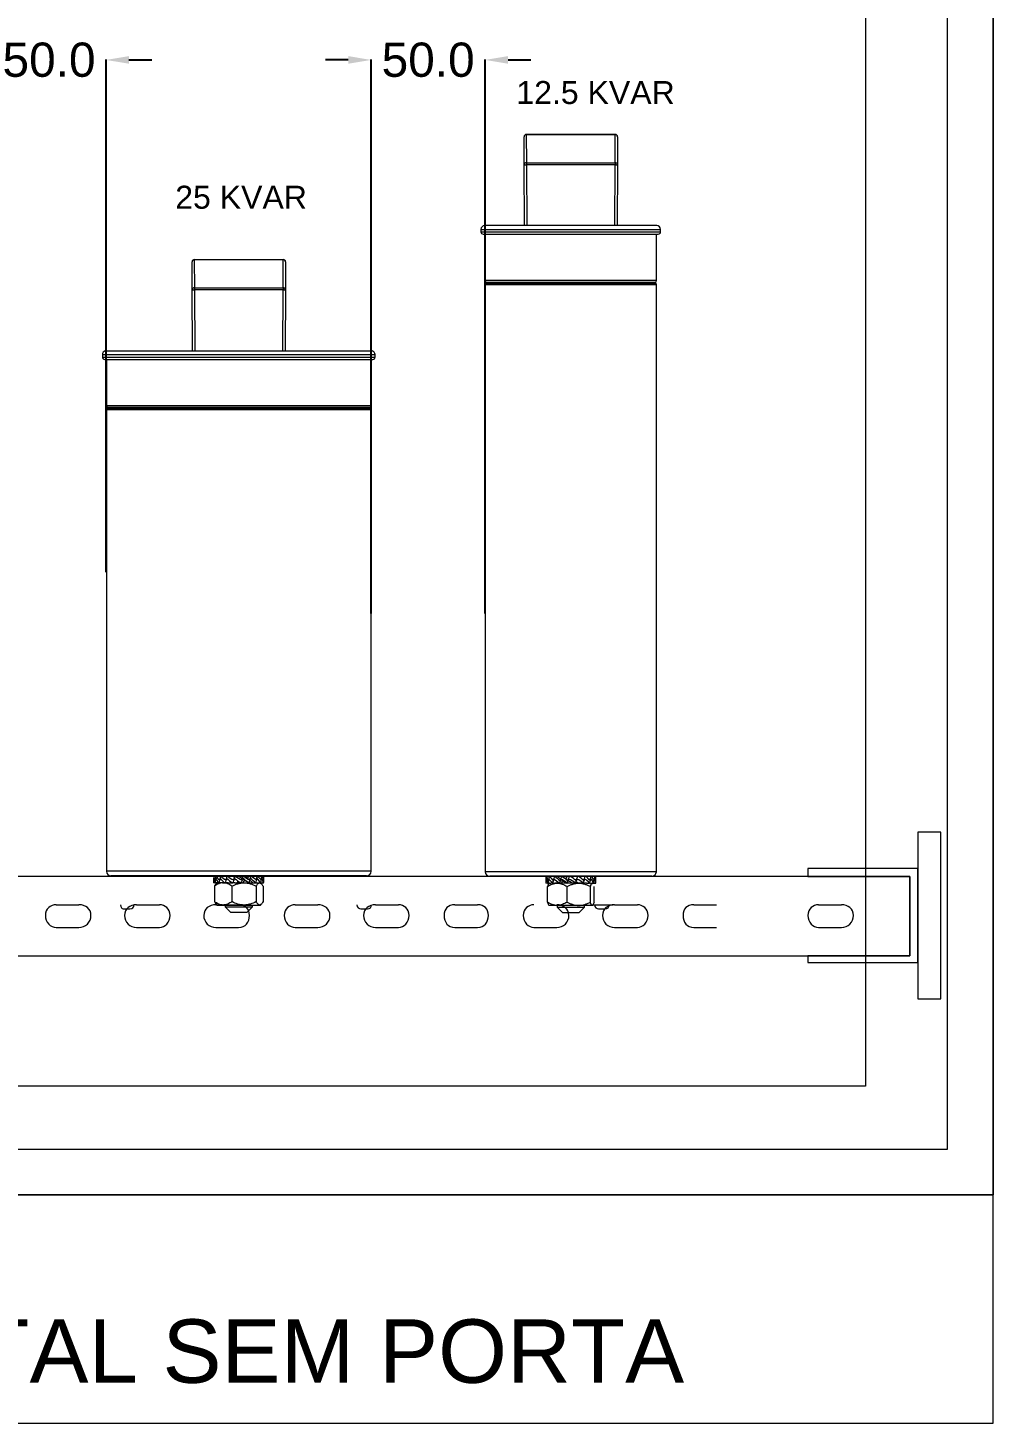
# Model space of a CAD drawing. Header units: millimetres. Extents: x 1004 to 59588, y 686 to 38112.
# Drawn here: x 44417 to 44840, y 35980 to 36592 of the extents above; entities that cross this region are included whole.
import ezdxf

# ---------------------------------------------------------------- set-up
doc = ezdxf.new("R2010")
doc.units = ezdxf.units.MM
doc.layers.add('PDF4_Geometry', color=7, linetype='Continuous')
doc.layers.add('PDF4_Text', color=7, linetype='Continuous')
doc.styles.add('PDF Arial', font='arial.ttf')
doc.styles.get("Standard").update_dxf_attribs({"font": 'arial.ttf'})
doc.dimstyles.get("Standard").update_dxf_attribs({"dimtxt": 15, "dimasz": 10, "dimexe": 0.18, "dimexo": 0.0625, "dimgap": 0.09, "dimtad": 0, "dimtoh": 1, "dimdec": 1, "dimzin": 0, "dimdsep": 46, "dimtxsty": 'Standard', "dimcen": 0.09, "dimadec": 0, "dimazin": 0, "dimtfac": 1, "dimtdec": 1, "dimtofl": 0, "dimtmove": 0, "dimatfit": 3, "dimfxl": 1, "dimtolj": 1, "dimtzin": 0, "dimarcsym": 0})

# ---------------------------------------------------------------- blocks, each defined once
blk = doc.blocks.new('*D31')
at = {"color": 0, "lineweight": -2, "transparency": 16777216}
for p, q in [((44391.36, 36577.47), (44381.36, 36577.47)), ((44401.36, 36353.11), (44401.36, 36577.65)), ((44451.36, 36353.11), (44451.36, 36577.65)), ((44461.36, 36577.47), (44471.36, 36577.47))]:
    blk.add_line(p, q, dxfattribs=at)
at = {"color": 0, "transparency": 16777216}
for points in [[(44391.36, 36579.14), (44391.36, 36575.81), (44401.36, 36577.47)], [(44461.36, 36579.14), (44461.36, 36575.81), (44451.36, 36577.47)]]:
    blk.add_solid(points, dxfattribs=at)
at = {"layer": 'Defpoints', "color": 0, "transparency": 16777216}
for p in [(44401.36, 36577.47), (44401.36, 36353.05), (44451.36, 36353.05)]:
    blk.add_point(p, dxfattribs=at)
at = {"color": 0, "transparency": 16777216, "insert": (44426.36, 36577.47), "char_height": 15, "attachment_point": 5}
blk.add_mtext('\\A1;50.0', dxfattribs=at)
blk = doc.blocks.new('*D32')
at = {"color": 0, "lineweight": -2, "transparency": 16777216}
for p, q in [((44557.48, 36577.47), (44547.48, 36577.47)), ((44567.48, 36334.96), (44567.48, 36577.65)), ((44617.48, 36334.96), (44617.48, 36577.65)), ((44627.48, 36577.47), (44637.48, 36577.47))]:
    blk.add_line(p, q, dxfattribs=at)
at = {"color": 0, "transparency": 16777216}
for points in [[(44557.48, 36579.14), (44557.48, 36575.81), (44567.48, 36577.47)], [(44627.48, 36579.14), (44627.48, 36575.81), (44617.48, 36577.47)]]:
    blk.add_solid(points, dxfattribs=at)
at = {"layer": 'Defpoints', "color": 0, "transparency": 16777216}
for p in [(44617.48, 36577.47), (44567.48, 36334.89), (44617.48, 36334.89)]:
    blk.add_point(p, dxfattribs=at)
at = {"color": 0, "transparency": 16777216, "insert": (44592.48, 36577.47), "char_height": 15, "attachment_point": 5}
blk.add_mtext('\\A1;50.0', dxfattribs=at)

msp = doc.modelspace()

# ---------------------------------------------------------------- linework, layer by layer
at = {"color": 7, "linetype": 'Continuous', "lineweight": 15}
for p, q in [((44635.49, 36544.85), (44635.49, 36544.75)), ((44635.49, 36544.85), (44674.46, 36544.85)), ((44635.49, 36544.75), (44635.54, 36532.47)), ((44674.46, 36544.75), (44635.49, 36544.75)), ((44674.41, 36532.47), (44674.46, 36544.75)), ((44674.46, 36544.85), (44674.46, 36544.75)), ((44634.54, 36531.56), (44634.49, 36543.84)), ((44675.46, 36543.84), (44675.41, 36531.56)), ((44635.54, 36532.47), (44635.54, 36531.56)), ((44635.54, 36532.47), (44674.41, 36532.47)), ((44674.41, 36532.47), (44674.41, 36531.56)), ((44634.66, 36504.9), (44634.54, 36531.56)), ((44674.41, 36531.56), (44635.54, 36531.56)), ((44675.41, 36531.56), (44675.29, 36504.9)), ((44615.62, 36503.22), (44615.62, 36502.18)), ((44692.66, 36504.9), (44617.3, 36504.9)), ((44694.34, 36502.18), (44694.34, 36503.22)), ((44616.65, 36501.15), (44693.31, 36501.15)), ((44617.48, 36501.15), (44617.48, 36480.8)), ((44692.48, 36480.8), (44692.48, 36501.15)), ((44490.01, 36490.03), (44490.01, 36489.93)), ((44490.01, 36490.03), (44528.98, 36490.03)), ((44490.01, 36489.93), (44490.06, 36477.65)), ((44528.98, 36489.93), (44490.01, 36489.93)), ((44528.93, 36477.65), (44528.98, 36489.93)), ((44528.98, 36490.03), (44528.98, 36489.93)), ((44489.06, 36476.74), (44489.01, 36489.02)), ((44529.98, 36489.02), (44529.93, 36476.74)), ((44490.06, 36477.65), (44490.06, 36476.74)), ((44490.06, 36477.65), (44528.93, 36477.65)), ((44528.93, 36477.65), (44528.93, 36476.74)), ((44692.48, 36480.8), (44617.48, 36480.8)), ((44617.48, 36478.98), (44617.48, 36221.91)), ((44692.48, 36478.98), (44617.48, 36478.98)), ((44617.98, 36480.02), (44617.98, 36479.76)), ((44654.98, 36480.02), (44617.98, 36480.02)), ((44617.98, 36479.76), (44691.98, 36479.76)), ((44691.98, 36480.02), (44654.98, 36480.02)), ((44691.98, 36479.76), (44691.98, 36480.02)), ((44692.48, 36221.91), (44692.48, 36478.98)), ((44489.18, 36450.03), (44489.06, 36476.74)), ((44528.93, 36476.74), (44490.06, 36476.74)), ((44529.93, 36476.74), (44529.81, 36450.03)), ((44449.72, 36448.39), (44449.72, 36447.34)), ((44451.02, 36450.03), (44567.95, 36450.03)), ((44569.25, 36447.34), (44569.25, 36448.39)), ((44450.75, 36446.31), (44568.22, 36446.31)), ((44451.48, 36446.31), (44451.48, 36425.98)), ((44567.48, 36425.98), (44567.48, 36446.31)), ((44567.48, 36425.98), (44451.48, 36425.98)), ((44451.48, 36424.16), (44451.48, 36222.09)), ((44567.48, 36424.16), (44451.48, 36424.16)), ((44451.98, 36425.2), (44451.98, 36424.94)), ((44509.48, 36425.2), (44451.98, 36425.2)), ((44451.98, 36424.94), (44566.98, 36424.94)), ((44566.98, 36425.2), (44509.48, 36425.2)), ((44566.98, 36424.94), (44566.98, 36425.2)), ((44567.48, 36222.09), (44567.48, 36424.16)), ((44565.48, 36220.09), (44453.48, 36220.09)), ((44498.48, 36218.5), (44498.48, 36217.09)), ((44498.48, 36217.09), (44498.48, 36217.09)), ((44499.07, 36217.09), (44498.48, 36217.09)), ((44499.31, 36220.09), (44498.55, 36220.04)), ((44498.85, 36215.59), (44498.85, 36208.79)), ((44499.07, 36217.09), (44499.1, 36217.09)), ((44500.78, 36217.09), (44499.1, 36217.09)), ((44500.27, 36220.09), (44499.53, 36220.04)), ((44500.01, 36217.09), (44499.61, 36216.68)), ((44500.78, 36217.09), (44500.84, 36217.09)), ((44502.42, 36217.09), (44500.84, 36217.09)), ((44502.23, 36220.09), (44501.59, 36220.04)), ((44502.4, 36217.09), (44503.43, 36217.09)), ((44503.43, 36217.09), (44503.51, 36217.09)), ((44504.85, 36217.09), (44503.51, 36217.09)), ((44504.97, 36220.09), (44504.5, 36220.04)), ((44504.85, 36217.09), (44506.83, 36217.09)), ((44506.51, 36215.59), (44506.51, 36208.79)), ((44506.74, 36217.09), (44506.83, 36217.09)), ((44507.78, 36217.09), (44506.83, 36217.09)), ((44507.78, 36217.09), (44510.44, 36217.09)), ((44508.21, 36220.09), (44507.96, 36220.04)), ((44510.35, 36217.09), (44510.44, 36217.09)), ((44510.9, 36217.09), (44510.44, 36217.09)), ((44511.04, 36219.09), (44510.76, 36218.28)), ((44511.04, 36219.09), (44510.86, 36219.09)), ((44510.9, 36217.09), (44513.75, 36217.09)), ((44511.05, 36219.09), (44511.04, 36219.09)), ((44512.15, 36218.09), (44511.28, 36218.89)), ((44511.58, 36220.09), (44511.58, 36220.04)), ((44511.84, 36218.09), (44512.15, 36218.09)), ((44512.22, 36218.09), (44512.15, 36218.09)), ((44513.39, 36219.09), (44513.34, 36219.09)), ((44513.39, 36219.09), (44514.24, 36218.28)), ((44513.52, 36219.09), (44513.39, 36219.09)), ((44513.75, 36217.09), (44513.86, 36217.09)), ((44513.86, 36217.09), (44513.95, 36217.09)), ((44513.94, 36217.09), (44516.26, 36217.09)), ((44514.51, 36218.09), (44514.37, 36218.09)), ((44514.72, 36220.09), (44514.97, 36220.04)), ((44515.48, 36217.09), (44515.49, 36217.22)), ((44516.26, 36217.09), (44516.9, 36217.09)), ((44516.9, 36217.09), (44516.97, 36217.09)), ((44516.97, 36217.09), (44518.04, 36217.09)), ((44517.14, 36215.59), (44517.14, 36208.79)), ((44517.3, 36220.09), (44517.77, 36220.04)), ((44518.04, 36217.09), (44519.14, 36217.09)), ((44519.36, 36216.68), (44518.95, 36217.09)), ((44519.03, 36220.09), (44519.67, 36220.04)), ((44519.14, 36217.09), (44519.18, 36217.09)), ((44519.18, 36217.09), (44520.33, 36217.09)), ((44519.73, 36220.09), (44520.47, 36220.04)), ((44520.12, 36215.59), (44520.12, 36208.79)), ((44520.33, 36217.09), (44520.34, 36217.09)), ((44520.48, 36218.26), (44520.48, 36219.63)), ((44690.48, 36219.91), (44619.48, 36219.91)), ((44643.98, 36219.06), (44643.98, 36217.68)), ((44644.77, 36216.91), (44644.04, 36216.95)), ((44644.24, 36219.91), (44644.22, 36219.91)), ((44644.77, 36216.91), (44645.61, 36216.91)), ((44644.78, 36208.61), (44644.78, 36215.41)), ((44645.61, 36216.91), (44645, 36216.95)), ((44645.51, 36216.91), (44645.37, 36216.76)), ((44645.61, 36216.91), (44645.51, 36216.91)), ((44645.58, 36219.91), (44645.53, 36219.91)), ((44645.61, 36216.91), (44646.27, 36216.91)), ((44647.42, 36216.91), (44646.27, 36216.91)), ((44647.47, 36216.91), (44647.04, 36216.95)), ((44647.47, 36216.91), (44647.95, 36216.91)), ((44647.94, 36219.91), (44647.87, 36219.91)), ((44661.88, 36216.91), (44647.95, 36216.91)), ((44648.96, 36217.26), (44648.98, 36216.91)), ((44650.15, 36216.91), (44649.94, 36216.95)), ((44650.15, 36216.91), (44650.39, 36216.91)), ((44650.25, 36218.91), (44650.55, 36218.91)), ((44651.38, 36217.91), (44650.68, 36218.71)), ((44651.07, 36219.91), (44650.98, 36219.91)), ((44651.27, 36217.91), (44651.38, 36217.91)), ((44651.38, 36217.91), (44651.45, 36217.91)), ((44652.59, 36218.91), (44652.62, 36218.91)), ((44652.62, 36218.91), (44653.68, 36218.1)), ((44652.98, 36218.91), (44652.62, 36218.91)), ((44653.23, 36216.91), (44653.35, 36216.91)), ((44653.35, 36216.91), (44653.38, 36216.95)), ((44653.36, 36208.61), (44653.36, 36215.41)), ((44653.82, 36217.91), (44653.97, 36217.91)), ((44654.62, 36219.91), (44654.52, 36219.91)), ((44656.35, 36216.91), (44656.72, 36216.91)), ((44656.72, 36216.91), (44657, 36216.95)), ((44658.21, 36219.91), (44658.11, 36219.91)), ((44659.31, 36216.91), (44659.91, 36216.91)), ((44659.91, 36216.91), (44660.4, 36216.95)), ((44661.45, 36219.91), (44661.37, 36219.91)), ((44661.81, 36216.91), (44662.56, 36216.91)), ((44662.56, 36216.91), (44663.22, 36216.95)), ((44663.54, 36216.91), (44662.56, 36216.91)), ((44663.57, 36216.91), (44664.39, 36216.91)), ((44663.57, 36208.61), (44663.57, 36215.41)), ((44663.99, 36219.91), (44663.93, 36219.91)), ((44665.14, 36216.95), (44664.39, 36216.91)), ((44664.4, 36216.91), (44665.21, 36216.91)), ((44664.45, 36216.91), (44664.4, 36216.91)), ((44664.6, 36216.76), (44664.45, 36216.91)), ((44665.19, 36208.61), (44665.19, 36215.41)), ((44665.21, 36216.91), (44665.96, 36216.95)), ((44665.55, 36219.91), (44665.52, 36219.91)), ((44665.98, 36218.45), (44665.98, 36218.95)), ((44499.59, 36207.71), (44500.01, 36207.29)), ((44500.01, 36207.29), (44518.95, 36207.29)), ((44503.48, 36207.29), (44503.48, 36206.59)), ((44503.48, 36206.59), (44505.98, 36204.09)), ((44503.48, 36206.59), (44515.48, 36206.59)), ((44512.98, 36204.09), (44505.98, 36204.09)), ((44512.98, 36204.09), (44515.48, 36206.59)), ((44515.48, 36206.59), (44515.48, 36207.29)), ((44518.95, 36207.29), (44519.38, 36207.71)), ((44645.35, 36207.27), (44645.51, 36207.11)), ((44664.45, 36207.11), (44645.51, 36207.11)), ((44648.98, 36207.11), (44648.98, 36206.41)), ((44648.98, 36206.41), (44651.48, 36203.91)), ((44648.98, 36206.41), (44660.98, 36206.41)), ((44658.48, 36203.91), (44651.48, 36203.91)), ((44658.48, 36203.91), (44660.98, 36206.41)), ((44660.98, 36206.41), (44660.98, 36207.11)), ((44664.45, 36207.11), (44664.62, 36207.27))]:
    msp.add_line(p, q, dxfattribs=at)
at = {"color": 8, "linetype": 'Continuous', "lineweight": 15}
for p, q in [((44635.54, 36531.56), (44635.66, 36504.9)), ((44674.29, 36504.9), (44674.41, 36531.56)), ((44615.62, 36503.22), (44694.34, 36503.22)), ((44615.62, 36502.18), (44694.34, 36502.18)), ((44490.06, 36476.74), (44490.18, 36450.03)), ((44528.81, 36450.03), (44528.93, 36476.74)), ((44449.72, 36448.39), (44569.25, 36448.39)), ((44449.72, 36447.34), (44569.25, 36447.34)), ((44567.48, 36222.09), (44451.48, 36222.09)), ((44692.48, 36221.91), (44617.48, 36221.91))]:
    msp.add_line(p, q, dxfattribs=at)
at = {"color": 7, "linetype": 'Continuous', "lineweight": 15}
for centre, radius, start, end in [((44635.49, 36543.85), 1, 90, 180.25), ((44635.44, 36543.79), 0.956, 87.27687, 177.17546), ((44674.46, 36543.85), 1, 359.75, 90), ((44674.5, 36543.79), 0.956, 2.82454, 92.72313), ((44635.5, 36531.51), 0.956, 87.27687, 177.17546), ((44674.45, 36531.51), 0.956, 2.82454, 92.72313), ((44635.04, 36588.86), 57.3, 269.50003, 270.49997), ((44674.91, 36588.86), 57.3, 269.50003, 270.49997), ((44617.3, 36503.22), 1.68, 90, 180), ((44616.65, 36502.18), 1.03, 180, 270), ((44692.66, 36503.22), 1.68, 0, 90), ((44693.31, 36502.18), 1.03, 270, 0), ((44490.01, 36489.03), 1, 90, 180.25), ((44489.97, 36488.98), 0.956, 87.27687, 177.17546), ((44528.98, 36489.03), 1, 359.75, 90), ((44529.03, 36488.98), 0.956, 2.82454, 92.72313), ((44490.02, 36476.7), 0.956, 87.27687, 177.17546), ((44528.97, 36476.7), 0.956, 2.82454, 92.72313), ((44618.43, 36480.85), 0.95, 183.10098, 241.8215), ((44618.43, 36478.92), 0.95, 118.1785, 176.89902), ((44691.54, 36480.85), 0.95, 298.1785, 356.89902), ((44691.54, 36478.92), 0.95, 3.10098, 61.8215), ((44489.56, 36534.04), 57.3, 269.50003, 270.49997), ((44529.43, 36534.04), 57.3, 269.50003, 270.49997), ((44451.4, 36448.39), 1.68, 102.95607, 180), ((44450.75, 36447.34), 1.03, 180, 270), ((44567.57, 36448.39), 1.68, 0, 77.04393), ((44568.22, 36447.34), 1.03, 270, 0), ((44452.43, 36426.04), 0.95, 183.10098, 241.8215), ((44452.43, 36424.11), 0.95, 118.1785, 176.89902), ((44566.54, 36426.04), 0.95, 298.1785, 356.89902), ((44566.54, 36424.11), 0.95, 3.10098, 61.8215), ((44453.48, 36222.09), 2, 180, 270), ((44565.48, 36222.09), 2, 270, 0), ((44619.48, 36221.91), 2, 180, 270), ((44690.48, 36221.91), 2, 270, 0)]:
    msp.add_arc(centre, radius, start, end, dxfattribs=at)
for centre, major_axis, ratio, start_param, end_param in [((44509.48, 36222.17), (10.68, 5.13), 0.514032, 2.838865, 2.933236), ((44509.48, 36207.92), (-4.61, 25.51), 0.391484, 1.056982, 1.133673), ((44509.48, 36216.17), (-0.78, 23.69), 0.463205, 1.391511, 1.466223), ((44509.48, 36219.59), (11, 0.16), 0.685565, 3.212673, 3.457908), ((44509.48, 36222.17), (10.89, 2.37), 0.655054, 3.10875, 3.364732), ((44509.48, 36207.92), (-0.42, 25.57), 0.429802, 1.120549, 1.19724), ((44509.48, 36216.17), (3.71, 23.64), 0.438154, 1.475332, 1.550044), ((44509.48, 36219.59), (10.75, -3.82), 0.604894, 3.765094, 4.01033), ((44509.48, 36222.17), (10.92, -2.04), 0.662689, 3.70417, 3.960152), ((44509.48, 36207.92), (3.88, 25.53), 0.403168, 1.188865, 1.265556), ((44509.48, 36216.17), (7.2, 23.55), 0.353106, 1.51419, 1.588902), ((44509.48, 36219.59), (10.69, -5.86), 0.444828, 4.123405, 4.36864), ((44509.48, 36222.17), (10.68, -4.97), 0.527501, 4.152514, 4.408496), ((44509.48, 36207.92), (7.27, 25.47), 0.324015, 1.219898, 1.296589), ((44509.48, 36216.17), (9.44, 23.58), 0.239269, 1.502195, 1.576907), ((44509.48, 36219.59), (10.83, -6.91), 0.279946, 4.391711, 4.636947), ((44509.48, 36222.17), (10.75, -6.43), 0.362141, 4.455631, 4.711613), ((44509.48, 36207.92), (5.29, 18.52), 0.324015, 1.1359, 1.147866), ((44509.48, 36222.17), (7.82, -4.68), 0.362141, 4.55907, 4.696488), ((44509.48, 36207.92), (9.5, 25.49), 0.217743, 1.208554, 1.285245), ((44509.48, 36216.17), (10.65, 23.66), 0.115667, 1.458727, 1.533439), ((44509.48, 36219.59), (10.96, -7.42), 0.121488, 4.627804, 4.873039), ((44509.48, 36222.17), (10.9, -7.19), 0.200716, 4.704625, 4.960607), ((44509.48, 36207.92), (6.91, 18.54), 0.217743, 1.086223, 1.136521), ((44509.48, 36222.17), (7.93, -5.23), 0.200716, 4.808064, 5.016359), ((44509.48, 36207.92), (10.69, 25.55), 0.101036, 1.169865, 1.246556), ((44509.48, 36216.17), (11, 23.69), 0.010402, 4.806616, 4.881327), ((44509.48, 36216.17), (8, 17.23), 0.010402, 4.887469, 4.946695), ((44509.48, 36219.59), (11, -7.53), 0.033168, 1.184257, 1.429493), ((44509.48, 36207.92), (7.78, 18.58), 0.101036, 1.034886, 1.097832), ((44509.48, 36222.17), (10.99, -7.5), 0.044913, 4.93436, 5.190342), ((44509.48, 36222.17), (8, -5.45), 0.044913, 5.037799, 5.246094), ((44509.48, 36219.59), (8, -5.48), 0.033168, 1.048743, 1.245011), ((44509.48, 36216.17), (7.65, 17.2), 0.136301, 4.943186, 5.002412), ((44509.48, 36207.92), (10.99, 25.57), 0.018702, 5.08692, 5.163611), ((44509.48, 36216.17), (10.52, 23.65), 0.136301, 4.862332, 4.937044), ((44509.48, 36219.59), (7.94, -5.28), 0.188903, 0.820251, 1.01652), ((44509.48, 36219.59), (10.91, -7.26), 0.188903, 0.955766, 1.201001), ((44509.48, 36222.17), (10.97, -7.42), 0.10945, 0.866673, 1.122655), ((44509.48, 36216.17), (6.65, 17.14), 0.259012, 5.007484, 5.04207), ((44509.48, 36207.92), (10.42, 25.53), 0.137955, 5.135124, 5.211815), ((44509.48, 36216.17), (9.15, 23.57), 0.259012, 4.90199, 4.976702), ((44509.48, 36219.59), (10.76, -6.53), 0.350126, 0.709671, 0.954907), ((44509.48, 36222.17), (10.84, -6.94), 0.26722, 0.631375, 0.887357), ((44509.48, 36207.92), (8.92, 25.48), 0.252531, 5.1671, 5.243791), ((44509.48, 36216.17), (6.71, 23.56), 0.369837, 4.906785, 4.981497), ((44509.48, 36219.59), (10.67, -5.15), 0.516198, 0.413598, 0.658834), ((44509.48, 36222.17), (10.7, -5.93), 0.431277, 0.366185, 0.622167), ((44509.48, 36219.59), (10.89, -2.36), 0.657759, 6.263755, 6.508991), ((44509.48, 36207.92), (6.34, 25.48), 0.352702, 5.166495, 5.243186), ((44509.48, 36216.17), (3.02, 23.65), 0.447239, 4.858757, 4.933469), ((44509.48, 36222.17), (10.74, -4), 0.592268, 0.217238, 0.273915), ((44654.98, 36217.4), (10.84, -2.87), 0.643129, 3.194253, 3.439489), ((44654.98, 36214.82), (10.71, -4.35), 0.571839, 3.369915, 3.471696), ((44654.98, 36220.82), (3.59, 23.64), 0.439838, 1.726927, 1.801639), ((44654.98, 36229.07), (6.77, 25.47), 0.340506, 2.027495, 2.104186), ((44654.98, 36214.82), (10.71, -6.11), 0.408603, 3.547054, 3.803036), ((44654.98, 36217.4), (10.67, -5.4), 0.493713, 3.60082, 3.846056), ((44654.98, 36220.82), (7.12, 23.56), 0.356038, 1.767371, 1.842083), ((44654.98, 36229.07), (9.19, 25.48), 0.237444, 2.022684, 2.099375), ((44654.98, 36214.82), (10.86, -7.03), 0.245349, 3.806184, 4.062166), ((44654.98, 36217.4), (10.78, -6.66), 0.327724, 3.886713, 4.131949), ((44654.98, 36220.82), (9.39, 23.58), 0.242681, 1.756573, 1.831285), ((44654.98, 36229.07), (10.55, 25.54), 0.121839, 1.987575, 2.064266), ((44654.98, 36214.82), (10.98, -7.45), 0.088298, 4.039341, 4.295323), ((44654.98, 36217.4), (7.84, -4.85), 0.327724, 3.751199, 3.794748), ((44654.98, 36217.4), (10.93, -7.32), 0.167419, 4.12914, 4.374376), ((44654.98, 36220.82), (6.83, 17.15), 0.242681, 1.85556, 1.896653), ((44654.98, 36217.4), (7.95, -5.32), 0.167419, 3.993626, 4.189894), ((44654.98, 36220.82), (10.63, 23.66), 0.119219, 1.713724, 1.788436), ((44654.98, 36229.07), (11, 25.58), 0.002332, 1.938295, 2.014986), ((44654.98, 36214.82), (10.99, -7.48), 0.065969, 1.761918, 2.0179), ((44654.98, 36220.82), (7.73, 17.21), 0.119219, 1.794578, 1.853804), ((44654.98, 36217.4), (11, -7.54), 0.012124, 4.356547, 4.601783), ((44654.98, 36217.4), (8, -5.48), 0.012124, 4.221033, 4.417301), ((44654.98, 36214.82), (7.99, -5.44), 0.065969, 1.865356, 2.073652), ((44654.98, 36229.07), (7.7, 18.58), 0.117234, 4.182761, 4.245708), ((44654.98, 36220.82), (11, 23.69), 0.006826, 4.551448, 4.62616), ((44654.98, 36229.07), (10.58, 25.55), 0.117234, 4.31774, 4.394431), ((44654.98, 36214.82), (7.92, -5.18), 0.222336, 1.634115, 1.84241), ((44654.98, 36214.82), (10.89, -7.12), 0.222336, 1.530676, 1.786658), ((44654.98, 36217.4), (10.95, -7.38), 0.142777, 1.454943, 1.700178), ((44654.98, 36229.07), (6.73, 18.53), 0.233103, 4.235656, 4.281653), ((44654.98, 36220.82), (10.54, 23.65), 0.132759, 4.60739, 4.682102), ((44654.98, 36214.82), (7.8, -4.57), 0.384667, 1.380553, 1.503986), ((44654.98, 36229.07), (9.26, 25.48), 0.233103, 4.353686, 4.430376), ((44654.98, 36214.82), (10.73, -6.28), 0.384667, 1.277114, 1.533096), ((44654.98, 36217.4), (10.81, -6.8), 0.302064, 1.216151, 1.461386), ((44654.98, 36229.07), (5, 18.52), 0.336925, 4.274802, 4.287955), ((44654.98, 36220.82), (9.2, 23.57), 0.255637, 4.64774, 4.722452), ((44654.98, 36229.07), (6.88, 25.47), 0.336925, 4.359988, 4.436679), ((44654.98, 36214.82), (10.69, -4.69), 0.549343, 0.961304, 1.217286), ((44654.98, 36217.4), (10.68, -5.65), 0.467583, 0.940333, 1.185569), ((44654.98, 36220.82), (6.8, 23.56), 0.367019, 4.653813, 4.728524), ((44654.98, 36229.07), (3.33, 25.54), 0.410455, 4.322745, 4.399436), ((44654.98, 36214.82), (10.96, -1.47), 0.672894, 0.484096, 0.740078), ((44654.98, 36217.4), (10.79, -3.4), 0.623619, 0.561132, 0.806368), ((44654.98, 36220.82), (3.14, 23.65), 0.445802, 4.607347, 4.682059), ((44654.98, 36229.07), (-1.03, 25.57), 0.428292, 4.252015, 4.328706), ((44654.98, 36214.82), (10.85, 2.87), 0.640449, 6.178681, 6.434663), ((44654.98, 36217.4), (10.99, 0.8), 0.682657, 6.269688, 6.514923), ((44654.98, 36220.82), (-1.4, 23.68), 0.460693, 4.52101, 4.584576), ((44654.98, 36229.07), (-5.11, 25.5), 0.381945, 4.192779, 4.26947)]:
    msp.add_ellipse(centre, major_axis=major_axis, ratio=ratio, start_param=start_param, end_param=end_param, dxfattribs=at)
for points, knots in [([(44506.51, 36215.59), (44506.21, 36215.8), (44505.91, 36216), (44505.29, 36216.36), (44504.97, 36216.52), (44504.33, 36216.78), (44504.01, 36216.88), (44503.51, 36216.98), (44503.35, 36217.01), (44503.02, 36217.05), (44502.85, 36217.06), (44502.01, 36217.06), (44501.35, 36216.91), (44500.39, 36216.52), (44500.07, 36216.36), (44499.45, 36216), (44499.15, 36215.8), (44498.85, 36215.59)], [0, 0, 0, 0, 0.125, 0.125, 0.25, 0.25, 0.375, 0.375, 0.4375, 0.4375, 0.5, 0.5, 0.75, 0.75, 0.875, 0.875, 1, 1, 1, 1]), ([(44499.61, 36216.67), (44499.6, 36216.66), (44499.33, 36216.47), (44499.08, 36216.01), (44498.85, 36215.59)], [0, 0, 0, 0, 0.058506, 1, 1, 1, 1]), ([(44506.51, 36215.59), (44507.34, 36216.02), (44508.19, 36216.38), (44509.51, 36216.77), (44509.96, 36216.87), (44510.87, 36217.02), (44511.34, 36217.06), (44512.73, 36217.06), (44513.65, 36216.91), (44515.44, 36216.39), (44516.3, 36216.02), (44517.14, 36215.59)], [0, 0, 0, 0, 0.25, 0.25, 0.375, 0.375, 0.5, 0.5, 0.75, 0.75, 1, 1, 1, 1]), ([(44517.14, 36215.59), (44517.37, 36216.02), (44517.61, 36216.38), (44517.98, 36216.77), (44518.11, 36216.87), (44518.36, 36217.02), (44518.49, 36217.06), (44518.88, 36217.06), (44519.14, 36216.91), (44519.64, 36216.39), (44519.88, 36216.02), (44520.12, 36215.59)], [0, 0, 0, 0, 0.25, 0.25, 0.375, 0.375, 0.5, 0.5, 0.75, 0.75, 1, 1, 1, 1]), ([(44644.78, 36215.41), (44645.45, 36215.83), (44646.13, 36216.2), (44647.2, 36216.59), (44647.56, 36216.69), (44648.3, 36216.84), (44648.68, 36216.87), (44649.8, 36216.88), (44650.54, 36216.73), (44651.99, 36216.21), (44652.68, 36215.84), (44653.36, 36215.41)], [0, 0, 0, 0, 0.25, 0.25, 0.375, 0.375, 0.5, 0.5, 0.75, 0.75, 1, 1, 1, 1]), ([(44645.38, 36216.74), (44645.31, 36216.66), (44645.1, 36216.42), (44644.9, 36215.81), (44644.78, 36215.41)], [0, 0, 0, 0, 0.338942, 1, 1, 1, 1]), ([(44653.36, 36215.41), (44653.75, 36215.62), (44654.16, 36215.82), (44654.99, 36216.18), (44655.41, 36216.33), (44656.26, 36216.6), (44656.69, 36216.7), (44657.35, 36216.8), (44657.57, 36216.83), (44658.01, 36216.87), (44658.24, 36216.88), (44659.36, 36216.87), (44660.23, 36216.73), (44661.52, 36216.33), (44661.94, 36216.17), (44662.77, 36215.82), (44663.17, 36215.62), (44663.57, 36215.41)], [0, 0, 0, 0, 0.125, 0.125, 0.25, 0.25, 0.375, 0.375, 0.4375, 0.4375, 0.5, 0.5, 0.75, 0.75, 0.875, 0.875, 1, 1, 1, 1]), ([(44663.57, 36215.41), (44663.68, 36215.75), (44663.9, 36216.46), (44664.24, 36216.88), (44664.47, 36216.92), (44664.57, 36216.77), (44664.59, 36216.74)], [0, 0, 0, 0, 0.345809, 0.703442, 0.949223, 1, 1, 1, 1]), ([(44498.85, 36208.79), (44499.05, 36208.41), (44499.3, 36207.95), (44499.57, 36207.77), (44499.61, 36207.74)], [0, 0, 0, 0, 0.823875, 1, 1, 1, 1]), ([(44506.51, 36208.79), (44506.21, 36208.57), (44505.91, 36208.38), (44505.29, 36208.02), (44504.97, 36207.86), (44504.33, 36207.6), (44504.01, 36207.49), (44503.51, 36207.39), (44503.35, 36207.36), (44503.02, 36207.33), (44502.85, 36207.32), (44502.01, 36207.32), (44501.35, 36207.47), (44500.39, 36207.86), (44500.07, 36208.02), (44499.45, 36208.38), (44499.15, 36208.58), (44498.85, 36208.79)], [0, 0, 0, 0, 0.125, 0.125, 0.25, 0.25, 0.375, 0.375, 0.4375, 0.4375, 0.5, 0.5, 0.75, 0.75, 0.875, 0.875, 1, 1, 1, 1]), ([(44517.14, 36208.79), (44516.31, 36208.36), (44515.46, 36207.99), (44514.14, 36207.6), (44513.69, 36207.5), (44512.78, 36207.36), (44512.31, 36207.32), (44510.92, 36207.32), (44510, 36207.46), (44508.2, 36207.99), (44507.34, 36208.36), (44506.51, 36208.79)], [0, 0, 0, 0, 0.25, 0.25, 0.375, 0.375, 0.5, 0.5, 0.75, 0.75, 1, 1, 1, 1]), ([(44520.12, 36208.79), (44519.88, 36208.36), (44519.65, 36207.99), (44519.28, 36207.6), (44519.15, 36207.5), (44518.9, 36207.36), (44518.76, 36207.32), (44518.37, 36207.32), (44518.12, 36207.46), (44517.62, 36207.99), (44517.37, 36208.36), (44517.14, 36208.79)], [0, 0, 0, 0, 0.25, 0.25, 0.375, 0.375, 0.5, 0.5, 0.75, 0.75, 1, 1, 1, 1]), ([(44653.36, 36208.61), (44652.69, 36208.18), (44652, 36207.81), (44650.93, 36207.42), (44650.57, 36207.32), (44649.84, 36207.18), (44649.46, 36207.14), (44648.33, 36207.13), (44647.6, 36207.28), (44646.14, 36207.8), (44645.45, 36208.17), (44644.78, 36208.61)], [0, 0, 0, 0, 0.25, 0.25, 0.375, 0.375, 0.5, 0.5, 0.75, 0.75, 1, 1, 1, 1]), ([(44644.78, 36208.61), (44644.89, 36208.25), (44645.08, 36207.62), (44645.29, 36207.4), (44645.38, 36207.31)], [0, 0, 0, 0, 0.577708, 1, 1, 1, 1]), ([(44653.36, 36208.61), (44653.75, 36208.39), (44654.16, 36208.19), (44654.99, 36207.83), (44655.41, 36207.68), (44656.26, 36207.42), (44656.69, 36207.31), (44657.35, 36207.21), (44657.57, 36207.18), (44658.01, 36207.14), (44658.24, 36207.14), (44659.36, 36207.14), (44660.23, 36207.28), (44661.52, 36207.68), (44661.94, 36207.84), (44662.77, 36208.2), (44663.17, 36208.39), (44663.57, 36208.61)], [0, 0, 0, 0, 0.125, 0.125, 0.25, 0.25, 0.375, 0.375, 0.4375, 0.4375, 0.5, 0.5, 0.75, 0.75, 0.875, 0.875, 1, 1, 1, 1]), ([(44665.19, 36208.61), (44665.07, 36208.18), (44664.94, 36207.81), (44664.73, 36207.42), (44664.67, 36207.32), (44664.53, 36207.18), (44664.45, 36207.14), (44664.24, 36207.13), (44664.1, 36207.28), (44663.82, 36207.8), (44663.69, 36208.17), (44663.57, 36208.61)], [0, 0, 0, 0, 0.25, 0.25, 0.375, 0.375, 0.5, 0.5, 0.75, 0.75, 1, 1, 1, 1])]:
    msp.add_open_spline(points, degree=3, knots=knots, dxfattribs=at)
at = {"layer": 'PDF4_Geometry', "lineweight": 0}
for points in [[(43995.92, 35980.39), (44840.04, 35980.39), (44840.04, 36080.39), (44840.04, 37975.69), (43995.92, 37975.69), (43995.92, 36080.39), (43995.92, 37975.69), (44840.04, 37975.69), (44840.04, 36080.39), (43995.92, 36080.39), (44840.04, 36080.39), (43995.92, 36080.39), (43995.92, 35980.39), (43995.92, 36080.39)], [(44429.45, 36207.45), (44439.45, 36207.45)], [(44439.45, 36207.45), (44439.45, 36207.45)], [(44458.86, 36205.69), (44461.8, 36205.69)], [(44464.74, 36207.45), (44474.74, 36207.45)], [(44474.74, 36207.45), (44474.74, 36207.45)], [(44499.45, 36207.45), (44509.45, 36207.45)], [(44509.45, 36207.45), (44509.45, 36207.45)], [(44534.16, 36207.45), (44544.16, 36207.45)], [(44544.16, 36207.45), (44544.16, 36207.45)], [(44562.98, 36205.69), (44565.92, 36205.69)], [(44569.45, 36207.45), (44579.45, 36207.45)], [(44579.45, 36207.45), (44579.45, 36207.45)], [(44604.16, 36207.45), (44614.16, 36207.45)], [(44614.16, 36207.45), (44614.16, 36207.45)], [(44648.86, 36207.45), (44648.86, 36207.45)], [(44663.57, 36207.45), (44673.57, 36207.45)], [(44667.1, 36205.69), (44670.04, 36205.69)], [(44674.16, 36207.45), (44684.16, 36207.45)], [(44684.16, 36207.45), (44684.16, 36207.45)], [(44708.86, 36207.45), (44718.86, 36207.45)], [(44763.57, 36207.45), (44773.57, 36207.45)], [(44773.57, 36207.45), (44773.57, 36207.45)], [(44604.16, 36197.45), (44614.16, 36197.45)], [(44708.86, 36197.45), (44718.86, 36197.45)]]:
    msp.add_lwpolyline(points, dxfattribs=at)
for points in [[(44015.92, 36100.39), (44820.04, 36100.39), (44820.04, 37956.27), (44015.92, 37956.27)], [(44807.1, 36166.27), (44817.1, 36166.27), (44817.1, 36239.21), (44807.1, 36239.21)], [(44803.57, 36182.16), (44807.1, 36182.16), (44807.1, 36223.33), (44803.57, 36223.33), (44758.86, 36223.33), (44758.86, 36219.8), (44803.57, 36219.8), (44803.57, 36185.1), (44758.86, 36185.1), (44758.86, 36182.16)], [(44031.8, 36185.1), (44803.57, 36185.1), (44803.57, 36219.8), (44031.8, 36219.8)]]:
    msp.add_lwpolyline(points, close=True, dxfattribs=at)
at = {"layer": 'PDF4_Geometry', "color": 7, "lineweight": 0}
msp.add_lwpolyline([(44784.16, 37923.92), (44784.16, 36128.04), (44045.92, 36128.04), (44045.92, 37923.92)], close=True, dxfattribs=at)
at = {"layer": 'PDF4_Geometry', "lineweight": 0}
for points in [[(44429.45, 36197.45), (44439.45, 36197.45, 0.416667), (44444.74, 36202.74)], [(44459.45, 36202.74, 0.416667), (44464.74, 36197.45), (44474.74, 36197.45)], [(44494.16, 36202.74, 0.416667), (44499.45, 36197.45), (44509.45, 36197.45)], [(44534.16, 36197.45), (44544.16, 36197.45, 0.416667), (44549.45, 36202.74)], [(44564.16, 36202.74, 0.416667), (44569.45, 36197.45), (44579.45, 36197.45)], [(44638.86, 36197.45), (44648.86, 36197.45, 0.416667), (44654.16, 36202.74)], [(44668.86, 36202.74, 0.416667), (44674.16, 36197.45), (44684.16, 36197.45)], [(44763.57, 36197.45), (44773.57, 36197.45, 0.416667), (44778.86, 36202.74)]]:
    msp.add_lwpolyline(points, format="xyb", dxfattribs=at)
for points in [[(44429.45, 36207.45), (44427.1, 36207.45), (44424.74, 36205.69), (44424.74, 36202.74)], [(44424.74, 36202.74), (44424.74, 36199.8), (44427.1, 36197.45), (44429.45, 36197.45)], [(44444.74, 36202.74), (44444.74, 36205.69), (44442.39, 36207.45), (44439.45, 36207.45)], [(44457.69, 36207.45), (44457.69, 36206.27), (44458.27, 36205.69), (44458.86, 36205.69)], [(44464.74, 36207.45), (44461.8, 36207.45), (44459.45, 36205.69), (44459.45, 36202.74)], [(44461.8, 36205.69), (44462.98, 36205.69), (44463.57, 36206.27), (44463.57, 36207.45)], [(44479.45, 36202.74), (44479.45, 36205.69), (44477.1, 36207.45), (44474.74, 36207.45)], [(44474.74, 36197.45), (44477.1, 36197.45), (44479.45, 36199.8), (44479.45, 36202.74)], [(44499.45, 36207.45), (44496.51, 36207.45), (44494.16, 36205.69), (44494.16, 36202.74)], [(44514.16, 36202.74), (44514.16, 36205.69), (44512.39, 36207.45), (44509.45, 36207.45)], [(44509.45, 36197.45), (44512.39, 36197.45), (44514.16, 36199.8), (44514.16, 36202.74)], [(44534.16, 36207.45), (44531.8, 36207.45), (44529.45, 36205.69), (44529.45, 36202.74)], [(44529.45, 36202.74), (44529.45, 36199.8), (44531.8, 36197.45), (44534.16, 36197.45)], [(44549.45, 36202.74), (44549.45, 36205.69), (44547.1, 36207.45), (44544.16, 36207.45)], [(44561.21, 36207.45), (44561.21, 36206.27), (44562.39, 36205.69), (44562.98, 36205.69)], [(44569.45, 36207.45), (44566.51, 36207.45), (44564.16, 36205.69), (44564.16, 36202.74)], [(44565.92, 36205.69), (44567.1, 36205.69), (44567.69, 36206.27), (44567.69, 36207.45)], [(44584.16, 36202.74), (44584.16, 36205.69), (44581.8, 36207.45), (44579.45, 36207.45)], [(44579.45, 36197.45), (44581.8, 36197.45), (44584.16, 36199.8), (44584.16, 36202.74)], [(44604.16, 36207.45), (44601.21, 36207.45), (44599.45, 36205.69), (44599.45, 36202.74)], [(44599.45, 36202.74), (44599.45, 36199.8), (44601.21, 36197.45), (44604.16, 36197.45)], [(44618.86, 36202.74), (44618.86, 36205.69), (44617.1, 36207.45), (44614.16, 36207.45)], [(44614.16, 36197.45), (44617.1, 36197.45), (44618.86, 36199.8), (44618.86, 36202.74)], [(44638.86, 36207.45), (44636.51, 36207.45), (44634.16, 36205.69), (44634.16, 36202.74)], [(44634.16, 36202.74), (44634.16, 36199.8), (44636.51, 36197.45), (44638.86, 36197.45)], [(44654.16, 36202.74), (44654.16, 36205.69), (44651.8, 36207.45), (44648.86, 36207.45)], [(44665.33, 36207.45), (44665.33, 36206.27), (44666.51, 36205.69), (44667.1, 36205.69)], [(44674.16, 36207.45), (44671.21, 36207.45), (44668.86, 36205.69), (44668.86, 36202.74)], [(44670.04, 36205.69), (44671.21, 36205.69), (44671.8, 36206.27), (44671.8, 36207.45)], [(44688.86, 36202.74), (44688.86, 36205.69), (44686.51, 36207.45), (44684.16, 36207.45)], [(44684.16, 36197.45), (44686.51, 36197.45), (44688.86, 36199.8), (44688.86, 36202.74)], [(44708.86, 36207.45), (44705.92, 36207.45), (44704.16, 36205.69), (44704.16, 36202.74)], [(44704.16, 36202.74), (44704.16, 36199.8), (44705.92, 36197.45), (44708.86, 36197.45)], [(44763.57, 36207.45), (44761.21, 36207.45), (44758.86, 36205.69), (44758.86, 36202.74)], [(44758.86, 36202.74), (44758.86, 36199.8), (44761.21, 36197.45), (44763.57, 36197.45)], [(44778.86, 36202.74), (44778.86, 36205.69), (44776.51, 36207.45), (44773.57, 36207.45)]]:
    msp.add_open_spline(points, degree=3, dxfattribs=at)

# ---------------------------------------------------------------- texts
for s, p in [('12.5 KVAR', (44631.12, 36558.18)), ('25 KVAR', (44481.66, 36512.32))]:
    msp.add_text(s, height=10.045).set_placement(p)
at = {"layer": 'PDF4_Text', "insert": (44161.15, 35997.64), "char_height": 27.7907, "attachment_point": 7, "style": 'PDF Arial'}
msp.add_mtext('VISTA FRONTAL SEM PORTA', dxfattribs=at)

# ---------------------------------------------------------------- dimensions: what is measured, and where the dimension line sits
for base, p1, p2, picture, middle in [((44401.36, 36577.47), (44451.36, 36353.05), (44401.36, 36353.05), '*D31', (44426.36, 36577.47)), ((44617.48, 36577.47), (44567.48, 36334.89), (44617.48, 36334.89), '*D32', (44592.48, 36577.47))]:
    dim = msp.add_linear_dim(base=base, p1=p1, p2=p2, dimstyle='Standard')
    dim.commit()
    dim.dimension.update_dxf_attribs({"geometry": picture, "text_midpoint": middle})

doc.saveas('drawing.dxf')
